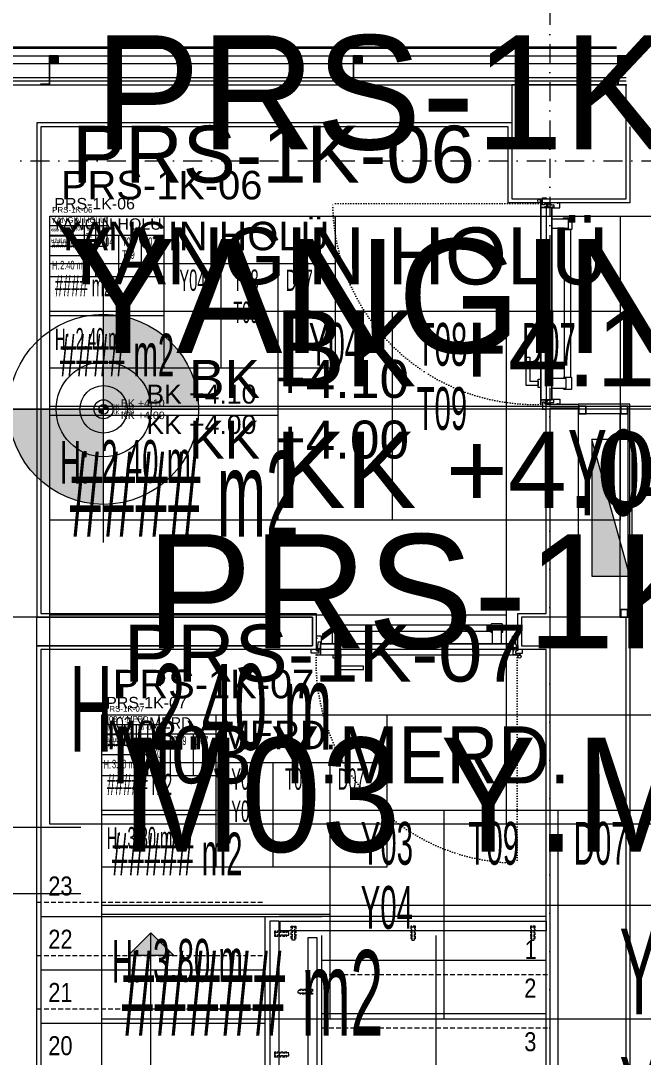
# Model space of a CAD drawing. Extents: x -9058 to 11890, y 0 to 8114.
# Drawn here: x 8837 to 9164, y 3274 to 3820 of the extents above; entities that cross this region are included whole.
import ezdxf
from ezdxf.enums import TextEntityAlignment as Align

# ---------------------------------------------------------------- set-up
doc = ezdxf.new("R2010")
doc.units = 0
doc.header["$LTSCALE"] = 10
doc.header["$MEASUREMENT"] = 0
for name, pattern in [('DASHDOT', [1, 0.5, -0.25, 0, -0.25]), ('DOT2', [0.125, 0, -0.125]), ('HIDDEN', [0.375, 0.25, -0.125])]:
    doc.linetypes.add(name, pattern=pattern)
doc.layers.get('0').update_dxf_attribs({"color": 9, "lineweight": 9})
for name, color, linetype, lineweight in [('00', 9, 'Continuous', 9), ('01', 9, 'Continuous', 9), ('06B', 9, 'Continuous', 9), ('06D', 9, 'Continuous', 9), ('09', 9, 'Continuous', 9), ('10', 9, 'Continuous', 9), ('11', 9, 'Continuous', 9), ('14', 9, 'Continuous', 9), ('19', 9, 'Continuous', 9), ('19D', 9, 'DOT2', 9), ('20', 9, 'DOT2', 9), ('21', 9, 'Continuous', 9), ('21 @ 1 (1)', 9, 'Continuous', 9), ('21 @ 10 (1)', 9, 'Continuous', 9), ('21 @ 10 (2)', 9, 'Continuous', 9), ('21 @ 2 (1)', 9, 'Continuous', 9), ('21 @ 20', 9, 'Continuous', 9), ('21 @ 5 (1)', 9, 'Continuous', 9), ('21 @ 5 (2)', 9, 'Continuous', 9), ('21_mahal200', 9, 'Continuous', 9), ('21_mahal200 @ 1', 9, 'Continuous', 9), ('21_mahal200 @ 10 (1)', 9, 'Continuous', 9), ('21_mahal200 @ 10 (2)', 9, 'Continuous', 9), ('21_mahal200 @ 2', 9, 'Continuous', 9), ('21_mahal200 @ 20', 9, 'Continuous', 9), ('21_mahal200 @ 5 (1)', 9, 'Continuous', 9), ('21_mahal200 @ 5 (2)', 9, 'Continuous', 9), ('24', 9, 'DASHDOT', 9), ('32-ekipman', 8, 'Continuous', 9), ('33', 9, 'BATTING', 9), ('40A', 9, 'Continuous', 9)]:
    doc.layers.add(name, color=color, linetype=linetype, lineweight=lineweight)
doc.styles.add('Arial', font='arial.ttf', dxfattribs={"height": 2.5})
doc.styles.add('MuuM_TEXT-STANDART', font='ARIALN.TTF')
doc.linetypes.add('BATTING', pattern='A,0.0001,-0.1,[134,ltypeshp.shx,S=0.1,R=0,X=-0.1,Y=0],-0.2,[134,ltypeshp.shx,S=0.1,R=180,X=0.1,Y=0],-0.1', length=0.4001)

# ---------------------------------------------------------------- blocks, each defined once
blk = doc.blocks.new('p-mek')
for p, q in [((1085, -328.41), (1193.11, -328.41)), ((1085, -363.41), (1193.11, -363.41))]:
    blk.add_line(p, q)
at = {"color": 6}
blk.add_lwpolyline([(210.29, -281.08, -0.000027), (210.29, -1029.08, 0.400031)], format="xyb", dxfattribs=at)
blk = doc.blocks.new('0a_roomno2')
blk.add_lwpolyline([(30, -16), (0, -16), (0, 0), (30, 0)], close=True)
for points in [[(0, 0), (30, 0)], [(0, -5), (30, -5)], [(12, -5), (12, -16)], [(18, -5), (18, -16)], [(24, -5), (24, -16)], [(12, -10.5), (0, -10.5)]]:
    blk.add_lwpolyline(points)
at = {"layer": '40A'}
blk.add_lwpolyline([(0, 0), (30, 0)], dxfattribs=at)
at = {"style": 'MuuM_TEXT-STANDART', "width": 0.6}
blk.add_text('H:', height=2.25, dxfattribs=at).set_placement((0.525, -12.962), align=Align.MIDDLE_LEFT)
at = {"style": 'Arial'}
blk.add_attdef('ODANO', (0, 1.505), '', height=3, dxfattribs=at)
blk.add_attdef('MEKANADI', text='', height=3, dxfattribs=at).set_placement((0.525, -4.75), align=Align.BOTTOM_LEFT)
at = {"style": 'MuuM_TEXT-STANDART', "width": 0.6}
for tag, p in [('YER01', (15, -7)), ('TAVAN01', (20.625, -7)), ('DUVAR01', (26.25, -7)), ('YER02', (15, -10.375)), ('TAVAN02', (20.625, -10.375)), ('DUVAR02', (26.25, -10.375)), ('YER03', (15, -13.75)), ('TAVAN03', (20.625, -13.75)), ('DUVAR03', (26.25, -13.75))]:
    blk.add_attdef(tag, text='', height=2.25, dxfattribs=at).set_placement(p, align=Align.MIDDLE_CENTER)
at = {"style": 'MuuM_TEXT-STANDART'}
blk.add_attdef('M2', text='', height=2.25, dxfattribs=at).set_placement((1.323, -7.805), align=Align.MIDDLE_LEFT)
at = {"style": 'MuuM_TEXT-STANDART', "width": 0.6}
blk.add_attdef('TEMIZTAVANYUKSEKLIGI', text='', height=2.25, dxfattribs=at).set_placement((2.7, -13.162), align=Align.MIDDLE_LEFT)
blk = doc.blocks.new('*U1157')
at = {"layer": '21_mahal200 @ 1'}
ref = blk.add_blockref('0a_roomno2', (8851.93, 3716.9), dxfattribs=at)
ref.add_attrib('ODANO', ' PRS-1K-06', (8851.93, 3718.65), dxfattribs={"layer": '0', "height": 3, "style": 'Arial'})
ref.add_attrib('MEKANADI', 'YANGIN HOLÜ', dxfattribs={"layer": '0', "height": 3, "style": 'Arial'}).set_placement((8852.45, 3712.4), align=Align.BOTTOM_LEFT)
ref.add_attrib('M2', '#### m2', dxfattribs={"layer": '0', "height": 2.25, "style": 'MuuM_TEXT-STANDART', "width": 0.6}).set_placement((8852.45, 3709.59), align=Align.MIDDLE_LEFT)
ref.add_attrib('TEMIZTAVANYUKSEKLIGI', '2.40 m', dxfattribs={"layer": '0', "height": 2.25, "style": 'MuuM_TEXT-STANDART', "width": 0.6}).set_placement((8854.63, 3703.99), align=Align.MIDDLE_LEFT)
ref.add_attrib('YER01', 'Y04', dxfattribs={"layer": '0', "height": 2.25, "style": 'MuuM_TEXT-STANDART', "width": 0.6}).set_placement((8866.93, 3710.15), align=Align.MIDDLE_CENTER)
ref.add_attrib('TAVAN01', 'T08', dxfattribs={"layer": '0', "height": 2.25, "style": 'MuuM_TEXT-STANDART', "width": 0.6}).set_placement((8872.55, 3710.15), align=Align.MIDDLE_CENTER)
ref.add_attrib('DUVAR01', 'D07', dxfattribs={"layer": '0', "height": 2.25, "style": 'MuuM_TEXT-STANDART', "width": 0.6}).set_placement((8878.18, 3710.15), align=Align.MIDDLE_CENTER)
ref.add_attrib('TAVAN02', 'T09', dxfattribs={"layer": '0', "height": 2.25, "style": 'MuuM_TEXT-STANDART', "width": 0.6}).set_placement((8872.55, 3706.77), align=Align.MIDDLE_CENTER)
at = {"layer": '21_mahal200 @ 10 (1)'}
ref = blk.add_blockref('0a_roomno2', (8851.93, 3716.9), dxfattribs=dict(at, xscale=10, yscale=10, zscale=10))
ref.add_attrib('ODANO', ' PRS-1K-06', (8851.93, 3734.45), dxfattribs={"layer": '0', "height": 30, "style": 'Arial'})
ref.add_attrib('MEKANADI', 'YANGIN HOLÜ', dxfattribs={"layer": '0', "height": 30, "style": 'Arial'}).set_placement((8857.18, 3671.9), align=Align.BOTTOM_LEFT)
ref.add_attrib('M2', '#### m2', dxfattribs={"layer": '0', "height": 22.5, "style": 'MuuM_TEXT-STANDART', "width": 0.6}).set_placement((8857.18, 3643.77), align=Align.MIDDLE_LEFT)
ref.add_attrib('TEMIZTAVANYUKSEKLIGI', '2.40 m', dxfattribs={"layer": '0', "height": 22.5, "style": 'MuuM_TEXT-STANDART', "width": 0.6}).set_placement((8878.93, 3587.78), align=Align.MIDDLE_LEFT)
ref.add_attrib('YER01', 'Y04', dxfattribs={"layer": '0', "height": 22.5, "style": 'MuuM_TEXT-STANDART', "width": 0.6}).set_placement((9001.93, 3649.4), align=Align.MIDDLE_CENTER)
ref.add_attrib('TAVAN01', 'T08', dxfattribs={"layer": '0', "height": 22.5, "style": 'MuuM_TEXT-STANDART', "width": 0.6}).set_placement((9058.18, 3649.4), align=Align.MIDDLE_CENTER)
ref.add_attrib('DUVAR01', 'D07', dxfattribs={"layer": '0', "height": 22.5, "style": 'MuuM_TEXT-STANDART', "width": 0.6}).set_placement((9114.43, 3649.4), align=Align.MIDDLE_CENTER)
ref.add_attrib('TAVAN02', 'T09', dxfattribs={"layer": '0', "height": 22.5, "style": 'MuuM_TEXT-STANDART', "width": 0.6}).set_placement((9058.18, 3615.65), align=Align.MIDDLE_CENTER)
at = {"layer": '21_mahal200 @ 10 (2)'}
ref = blk.add_blockref('0a_roomno2', (8851.93, 3716.9), dxfattribs=dict(at, xscale=10, yscale=10, zscale=10))
ref.add_attrib('ODANO', ' PRS-1K-06', (8851.93, 3734.45), dxfattribs={"layer": '0', "height": 30, "style": 'Arial'})
ref.add_attrib('MEKANADI', 'YANGIN HOLÜ', dxfattribs={"layer": '0', "height": 30, "style": 'Arial'}).set_placement((8857.18, 3671.9), align=Align.BOTTOM_LEFT)
ref.add_attrib('M2', '#### m2', dxfattribs={"layer": '0', "height": 22.5, "style": 'MuuM_TEXT-STANDART', "width": 0.6}).set_placement((8857.18, 3643.77), align=Align.MIDDLE_LEFT)
ref.add_attrib('TEMIZTAVANYUKSEKLIGI', '2.40 m', dxfattribs={"layer": '0', "height": 22.5, "style": 'MuuM_TEXT-STANDART', "width": 0.6}).set_placement((8878.93, 3587.78), align=Align.MIDDLE_LEFT)
ref.add_attrib('YER01', 'Y04', dxfattribs={"layer": '0', "height": 22.5, "style": 'MuuM_TEXT-STANDART', "width": 0.6}).set_placement((9001.93, 3649.4), align=Align.MIDDLE_CENTER)
ref.add_attrib('TAVAN01', 'T08', dxfattribs={"layer": '0', "height": 22.5, "style": 'MuuM_TEXT-STANDART', "width": 0.6}).set_placement((9058.18, 3649.4), align=Align.MIDDLE_CENTER)
ref.add_attrib('DUVAR01', 'D07', dxfattribs={"layer": '0', "height": 22.5, "style": 'MuuM_TEXT-STANDART', "width": 0.6}).set_placement((9114.43, 3649.4), align=Align.MIDDLE_CENTER)
ref.add_attrib('TAVAN02', 'T09', dxfattribs={"layer": '0', "height": 22.5, "style": 'MuuM_TEXT-STANDART', "width": 0.6}).set_placement((9058.18, 3615.65), align=Align.MIDDLE_CENTER)
at = {"layer": '21_mahal200 @ 2'}
ref = blk.add_blockref('0a_roomno2', (8851.93, 3716.9), dxfattribs=dict(at, xscale=2, yscale=2, zscale=2))
ref.add_attrib('ODANO', ' PRS-1K-06', (8851.93, 3720.41), dxfattribs={"layer": '0', "height": 6, "style": 'Arial'})
ref.add_attrib('MEKANADI', 'YANGIN HOLÜ', dxfattribs={"layer": '0', "height": 6, "style": 'Arial'}).set_placement((8852.98, 3707.9), align=Align.BOTTOM_LEFT)
ref.add_attrib('M2', '#### m2', dxfattribs={"layer": '0', "height": 4.5, "style": 'MuuM_TEXT-STANDART', "width": 0.6}).set_placement((8852.98, 3702.27), align=Align.MIDDLE_LEFT)
ref.add_attrib('TEMIZTAVANYUKSEKLIGI', '2.40 m', dxfattribs={"layer": '0', "height": 4.5, "style": 'MuuM_TEXT-STANDART', "width": 0.6}).set_placement((8857.33, 3691.08), align=Align.MIDDLE_LEFT)
ref.add_attrib('YER01', 'Y04', dxfattribs={"layer": '0', "height": 4.5, "style": 'MuuM_TEXT-STANDART', "width": 0.6}).set_placement((8881.93, 3703.4), align=Align.MIDDLE_CENTER)
ref.add_attrib('TAVAN01', 'T08', dxfattribs={"layer": '0', "height": 4.5, "style": 'MuuM_TEXT-STANDART', "width": 0.6}).set_placement((8893.18, 3703.4), align=Align.MIDDLE_CENTER)
ref.add_attrib('DUVAR01', 'D07', dxfattribs={"layer": '0', "height": 4.5, "style": 'MuuM_TEXT-STANDART', "width": 0.6}).set_placement((8904.43, 3703.4), align=Align.MIDDLE_CENTER)
ref.add_attrib('TAVAN02', 'T09', dxfattribs={"layer": '0', "height": 4.5, "style": 'MuuM_TEXT-STANDART', "width": 0.6}).set_placement((8893.18, 3696.65), align=Align.MIDDLE_CENTER)
at = {"layer": '21_mahal200 @ 20'}
ref = blk.add_blockref('0a_roomno2', (8851.93, 3716.9), dxfattribs=dict(at, xscale=20, yscale=20, zscale=20))
ref.add_attrib('ODANO', ' PRS-1K-06', (8851.93, 3752), dxfattribs={"layer": '0', "height": 60, "style": 'Arial'})
ref.add_attrib('MEKANADI', 'YANGIN HOLÜ', dxfattribs={"layer": '0', "height": 60, "style": 'Arial'}).set_placement((8862.43, 3626.9), align=Align.BOTTOM_LEFT)
ref.add_attrib('M2', '#### m2', dxfattribs={"layer": '0', "height": 45, "style": 'MuuM_TEXT-STANDART', "width": 0.6}).set_placement((8862.43, 3570.65), align=Align.MIDDLE_LEFT)
ref.add_attrib('TEMIZTAVANYUKSEKLIGI', '2.40 m', dxfattribs={"layer": '0', "height": 45, "style": 'MuuM_TEXT-STANDART', "width": 0.6}).set_placement((8905.93, 3458.66), align=Align.MIDDLE_LEFT)
ref.add_attrib('YER01', 'Y04', dxfattribs={"layer": '0', "height": 45, "style": 'MuuM_TEXT-STANDART', "width": 0.6}).set_placement((9151.93, 3581.9), align=Align.MIDDLE_CENTER)
ref.add_attrib('TAVAN01', 'T08', dxfattribs={"layer": '0', "height": 45, "style": 'MuuM_TEXT-STANDART', "width": 0.6}).set_placement((9264.43, 3581.9), align=Align.MIDDLE_CENTER)
ref.add_attrib('DUVAR01', 'D07', dxfattribs={"layer": '0', "height": 45, "style": 'MuuM_TEXT-STANDART', "width": 0.6}).set_placement((9376.93, 3581.9), align=Align.MIDDLE_CENTER)
ref.add_attrib('TAVAN02', 'T09', dxfattribs={"layer": '0', "height": 45, "style": 'MuuM_TEXT-STANDART', "width": 0.6}).set_placement((9264.43, 3514.4), align=Align.MIDDLE_CENTER)
at = {"layer": '21_mahal200 @ 5 (1)'}
ref = blk.add_blockref('0a_roomno2', (8851.93, 3716.9), dxfattribs=dict(at, xscale=5, yscale=5, zscale=5))
ref.add_attrib('ODANO', ' PRS-1K-06', (8851.93, 3725.67), dxfattribs={"layer": '0', "height": 15, "style": 'Arial'})
ref.add_attrib('MEKANADI', 'YANGIN HOLÜ', dxfattribs={"layer": '0', "height": 15, "style": 'Arial'}).set_placement((8854.55, 3694.4), align=Align.BOTTOM_LEFT)
ref.add_attrib('M2', '#### m2', dxfattribs={"layer": '0', "height": 11.25, "style": 'MuuM_TEXT-STANDART', "width": 0.6}).set_placement((8854.55, 3680.34), align=Align.MIDDLE_LEFT)
ref.add_attrib('TEMIZTAVANYUKSEKLIGI', '2.40 m', dxfattribs={"layer": '0', "height": 11.25, "style": 'MuuM_TEXT-STANDART', "width": 0.6}).set_placement((8865.43, 3652.34), align=Align.MIDDLE_LEFT)
ref.add_attrib('YER01', 'Y04', dxfattribs={"layer": '0', "height": 11.25, "style": 'MuuM_TEXT-STANDART', "width": 0.6}).set_placement((8926.93, 3683.15), align=Align.MIDDLE_CENTER)
ref.add_attrib('TAVAN01', 'T08', dxfattribs={"layer": '0', "height": 11.25, "style": 'MuuM_TEXT-STANDART', "width": 0.6}).set_placement((8955.05, 3683.15), align=Align.MIDDLE_CENTER)
ref.add_attrib('DUVAR01', 'D07', dxfattribs={"layer": '0', "height": 11.25, "style": 'MuuM_TEXT-STANDART', "width": 0.6}).set_placement((8983.18, 3683.15), align=Align.MIDDLE_CENTER)
ref.add_attrib('TAVAN02', 'T09', dxfattribs={"layer": '0', "height": 11.25, "style": 'MuuM_TEXT-STANDART', "width": 0.6}).set_placement((8955.05, 3666.27), align=Align.MIDDLE_CENTER)
at = {"layer": '21_mahal200 @ 5 (2)'}
ref = blk.add_blockref('0a_roomno2', (8851.93, 3716.9), dxfattribs=dict(at, xscale=5, yscale=5, zscale=5))
ref.add_attrib('ODANO', ' PRS-1K-06', (8851.93, 3725.67), dxfattribs={"layer": '0', "height": 15, "style": 'Arial'})
ref.add_attrib('MEKANADI', 'YANGIN HOLÜ', dxfattribs={"layer": '0', "height": 15, "style": 'Arial'}).set_placement((8854.55, 3694.4), align=Align.BOTTOM_LEFT)
ref.add_attrib('M2', '#### m2', dxfattribs={"layer": '0', "height": 11.25, "style": 'MuuM_TEXT-STANDART', "width": 0.6}).set_placement((8854.55, 3680.34), align=Align.MIDDLE_LEFT)
ref.add_attrib('TEMIZTAVANYUKSEKLIGI', '2.40 m', dxfattribs={"layer": '0', "height": 11.25, "style": 'MuuM_TEXT-STANDART', "width": 0.6}).set_placement((8865.43, 3652.34), align=Align.MIDDLE_LEFT)
ref.add_attrib('YER01', 'Y04', dxfattribs={"layer": '0', "height": 11.25, "style": 'MuuM_TEXT-STANDART', "width": 0.6}).set_placement((8926.93, 3683.15), align=Align.MIDDLE_CENTER)
ref.add_attrib('TAVAN01', 'T08', dxfattribs={"layer": '0', "height": 11.25, "style": 'MuuM_TEXT-STANDART', "width": 0.6}).set_placement((8955.05, 3683.15), align=Align.MIDDLE_CENTER)
ref.add_attrib('DUVAR01', 'D07', dxfattribs={"layer": '0', "height": 11.25, "style": 'MuuM_TEXT-STANDART', "width": 0.6}).set_placement((8983.18, 3683.15), align=Align.MIDDLE_CENTER)
ref.add_attrib('TAVAN02', 'T09', dxfattribs={"layer": '0', "height": 11.25, "style": 'MuuM_TEXT-STANDART', "width": 0.6}).set_placement((8955.05, 3666.27), align=Align.MIDDLE_CENTER)
blk = doc.blocks.new('p-s-profil')
at = {"layer": '10'}
blk.add_lwpolyline([(9, 15.3), (4.6, 15.3), (4.6, 0.4), (0, 0.4), (0, 0), (5, 0), (5, 14.9), (9, 14.9), (9, 15.3)], dxfattribs=at)
blk.add_lwpolyline([(9, 15.3), (4.6, 15.3), (4.6, 0.4), (0, 0.4), (0, 0), (5, 0), (5, 14.9), (9, 14.9), (9, 15.3)], dxfattribs=at)
blk = doc.blocks.new('p-kutu_profil_40x40')
h = blk.add_hatch(color=256)
h.dxf.hatch_style = 1
h.paths.add_polyline_path([(0, 0), (4, 0), (4, 4), (0, 4)])
h = blk.add_hatch(color=255)
h.dxf.hatch_style = 1
h.paths.add_polyline_path([(0, 0), (4, 0), (4, 4), (0, 4)])
blk.add_lwpolyline([(0, 0), (4, 0), (4, 4), (0, 4)], close=True)
at = {"layer": '10'}
for points in [[(0, 4), (4, 4), (4, 0), (0, 0)], [(0, 4), (4, 4), (4, 0), (0, 0)], [(0, 0), (4, 0), (4, 4), (0, 4)], [(0.3, 3.7), (3.7, 3.7), (3.7, 0.3), (0.3, 0.3)], [(0.3, 3.7), (3.7, 3.7), (3.7, 0.3), (0.3, 0.3)]]:
    blk.add_lwpolyline(points, close=True, dxfattribs=at)
blk = doc.blocks.new('p-yn_sackasa')
at = {"layer": '10'}
for points in [[(0.6, 3), (1, 3), (1, 4.5), (2.3, 4.5), (2.3, 3.7), (2.7, 3.7), (2.7, 7.6), (0, 7.6), (0, 6.5), (0.6, 6.5)], [(0.6, 3), (0.6, -0.4), (1.1, -0.4), (1.1, -1.4), (-2.6, -1.4), (-2.6, 0.5), (-2, 0.5)], [(0, 0), (0.6, 0), (0.6, 2.6), (0, 2.6), (0, 0)], [(0.3, 2.6), (0.3, 0)]]:
    blk.add_lwpolyline(points, dxfattribs=at)
blk = doc.blocks.new('K-YN-015')
at = {"layer": '06D'}
for points in [[(22.5, 9.56), (21.87, 9.56), (21.87, 13.56, -0.414214), (22.25, 13.93), (27.75, 13.93, -0.414214), (28.12, 13.56), (28.12, 9.56), (27.5, 9.56)], [(111.5, 9.56), (112.12, 9.56), (112.12, 13.56, 0.414214), (111.75, 13.93), (106.25, 13.93, 0.414214), (105.87, 13.56), (105.87, 9.56), (106.5, 9.56)]]:
    blk.add_lwpolyline(points, format="xyb", dxfattribs=at)
for points in [[(22.5, 10.94), (27.5, 10.94), (27.5, 3.44), (22.5, 3.44)], [(105.87, 13.31), (28.12, 13.31), (28.12, 10.18), (105.87, 10.18)], [(111.5, 12.06), (106.5, 12.06), (106.5, 3.44), (111.5, 3.44)]]:
    blk.add_lwpolyline(points, close=True, dxfattribs=at)
for points in [[(22.8, -2.56), (22.8, -3.81), (27.2, -3.81), (27.2, -2.56), (22.8, -2.56)], [(23.87, -3.81), (23.87, -10.06), (38.87, -10.06), (38.87, -8.19), (26.12, -8.19), (26.12, -8.19), (26.12, -3.81), (23.87, -3.81)]]:
    blk.add_lwpolyline(points, dxfattribs=at)
at = {"layer": '10', "ltscale": 10}
for p, q in [((15, 0.68), (16, 1.33)), ((15, 0.68), (16, 1.33)), ((16, 0.28), (15, 0.28)), ((16, 0.28), (15, 0.28)), ((16, 0.08), (15, 0.08)), ((16, 0.08), (15, 0.08)), ((16, 1.76), (16, 1.33)), ((16.3, 1.76), (16, 1.76)), ((16, 1.76), (16, 1.33)), ((16.3, 1.76), (16, 1.76)), ((16, 1.33), (16, -0.17)), ((16, 1.33), (16, -0.17)), ((16.3, -2.19), (16.3, 3.34)), ((16.3, 1.33), (16.3, 1.76)), ((16.3, 1.33), (16.3, 1.76)), ((16.3, -0.17), (16.3, 1.33)), ((16.3, -0.17), (16.3, 1.33)), ((117.6, 3.44), (16.4, 3.44)), ((117.5, 3.29), (16.45, 3.29)), ((16.45, -2.29), (16.45, 3.29)), ((117.55, -2.29), (117.55, 3.24)), ((117.7, -2.19), (117.7, 3.34)), ((117.7, 1.76), (117.7, 0.26)), ((118, 1.76), (117.7, 1.76)), ((117.7, 0.26), (117.7, -0.17)), ((118, 0.26), (118, 1.76)), ((118, 1.51), (119, 1.51)), ((118, 1.31), (119, 1.31)), ((119, 0.91), (118, 0.26)), ((118, -0.17), (118, 0.26)), ((14.3, -2.46), (14.3, -2.34)), ((14.4, -2.24), (16.25, -2.24)), ((119.6, -2.56), (14.4, -2.56)), ((14.45, -2.41), (14.45, -2.39)), ((14.45, -2.39), (16.35, -2.39)), ((119.54, -2.41), (14.45, -2.41)), ((16, -0.17), (16.3, -0.17)), ((16, -0.17), (16.3, -0.17)), ((119.54, -2.39), (117.65, -2.39)), ((117.7, -0.17), (118, -0.17)), ((119.6, -2.24), (117.75, -2.24)), ((119.55, -2.41), (119.55, -2.39)), ((119.7, -2.46), (119.7, -2.34)), ((120.84, -2), (120.84, -2.43)), ((120.84, -2), (120.84, -2.43)), ((121.05, -2), (121.05, -2.43)), ((121.05, -2), (121.05, -2.43)), ((121.22, -2.16), (121.05, -2.16)), ((121.22, -2.16), (121.05, -2.16)), ((121.22, -2.16), (121.22, -2.29)), ((121.22, -2.16), (121.22, -2.29)), ((121.6, -2.73), (121.73, -2.62)), ((121.6, -2.73), (121.73, -2.62))]:
    blk.add_line(p, q, dxfattribs=at)
blk.add_circle((120.95, -3.26), 0.843, dxfattribs=at)
blk.add_circle((120.95, -3.26), 0.843, dxfattribs=at)
for centre, radius, start, end in [((16.44, 3.3), 0.141, 104.9271, 165.0729), ((117.5, 3.24), 0.05, 0, 90), ((117.6, 3.34), 0.1, 0, 90), ((14.4, -2.34), 0.1, 90, 180), ((14.4, -2.46), 0.1, 180, 270), ((14.45, -2.39), 0.005, 90, 180), ((14.45, -2.41), 0.005, 180, 270), ((16.25, -2.19), 0.05, 270, 0), ((16.35, -2.29), 0.1, 270, 0), ((117.65, -2.29), 0.1, 180, 270), ((117.75, -2.19), 0.05, 180, 270), ((119.54, -2.39), 0.005, 0, 90), ((119.54, -2.41), 0.005, 270, 360), ((119.6, -2.34), 0.1, 0, 90), ((119.6, -2.46), 0.1, 270, 0), ((120.42, -2.26), 0.302, 285.5524, 60.0315), ((120.42, -2.26), 0.302, 285.5524, 60.0315), ((120.42, -2.26), 0.428, 336.352, 37.621), ((120.42, -2.26), 0.428, 336.352, 37.621), ((120.95, -3.26), 1.01, 39.4092, 74.2861), ((120.95, -3.26), 1.01, 39.4092, 74.2861)]:
    blk.add_arc(centre, radius, start, end, dxfattribs=at)
at = {"layer": '20'}
blk.add_lwpolyline([(119.7, -2.35), (119.7, -111.8, -0.421209), (13.92, -2.35, 1)], format="xyb", dxfattribs=at)
at = {"layer": '33', "ltscale": 0.25}
blk.add_lwpolyline([(117.55, 0.48), (16.45, 0.48)], dxfattribs=at)
blk.add_blockref('p-yn_sackasa', (14, 0))
at = {"xscale": -1}
blk.add_blockref('p-yn_sackasa', (120, 0), dxfattribs=at)
blk = doc.blocks.new('K-YN-016')
at = {"layer": '06D'}
for points in [[(22.5, 9.56), (21.87, 9.56), (21.87, 13.56, -0.414214), (22.25, 13.93), (27.75, 13.93, -0.414214), (28.12, 13.56), (28.12, 9.56), (27.5, 9.56)], [(111.5, 9.56), (112.12, 9.56), (112.12, 13.56, 0.414214), (111.75, 13.93), (106.25, 13.93, 0.414214), (105.87, 13.56), (105.87, 9.56), (106.5, 9.56)]]:
    blk.add_lwpolyline(points, format="xyb", dxfattribs=at)
for points in [[(22.5, 10.94), (27.5, 10.94), (27.5, 3.44), (22.5, 3.44)], [(105.87, 13.31), (28.12, 13.31), (28.12, 10.18), (105.87, 10.18)], [(111.5, 12.06), (106.5, 12.06), (106.5, 3.44), (111.5, 3.44)]]:
    blk.add_lwpolyline(points, close=True, dxfattribs=at)
for points in [[(22.8, -2.56), (22.8, -3.81), (27.2, -3.81), (27.2, -2.56), (22.8, -2.56)], [(23.87, -3.81), (23.87, -10.06), (38.87, -10.06), (38.87, -8.19), (26.12, -8.19), (26.12, -8.19), (26.12, -3.81), (23.87, -3.81)]]:
    blk.add_lwpolyline(points, dxfattribs=at)
at = {"layer": '10', "ltscale": 10}
for p, q in [((15, 0.68), (16, 1.33)), ((15, 0.68), (16, 1.33)), ((16, 0.28), (15, 0.28)), ((16, 0.28), (15, 0.28)), ((16, 0.08), (15, 0.08)), ((16, 0.08), (15, 0.08)), ((16, 1.76), (16, 1.33)), ((16.3, 1.76), (16, 1.76)), ((16, 1.76), (16, 1.33)), ((16.3, 1.76), (16, 1.76)), ((16, 1.33), (16, -0.17)), ((16, 1.33), (16, -0.17)), ((16.3, -2.19), (16.3, 3.34)), ((16.3, 1.33), (16.3, 1.76)), ((16.3, 1.33), (16.3, 1.76)), ((16.3, -0.17), (16.3, 1.33)), ((16.3, -0.17), (16.3, 1.33)), ((117.6, 3.44), (16.4, 3.44)), ((117.5, 3.29), (16.45, 3.29)), ((16.45, -2.29), (16.45, 3.29)), ((117.55, -2.29), (117.55, 3.24)), ((117.7, -2.19), (117.7, 3.34)), ((117.7, 1.76), (117.7, 0.26)), ((118, 1.76), (117.7, 1.76)), ((117.7, 0.26), (117.7, -0.17)), ((118, 0.26), (118, 1.76)), ((118, 1.51), (119, 1.51)), ((118, 1.31), (119, 1.31)), ((119, 0.91), (118, 0.26)), ((118, -0.17), (118, 0.26)), ((14.3, -2.46), (14.3, -2.34)), ((14.4, -2.24), (16.25, -2.24)), ((119.6, -2.56), (14.4, -2.56)), ((14.45, -2.41), (14.45, -2.39)), ((14.45, -2.39), (16.35, -2.39)), ((119.54, -2.41), (14.45, -2.41)), ((16, -0.17), (16.3, -0.17)), ((16, -0.17), (16.3, -0.17)), ((119.54, -2.39), (117.65, -2.39)), ((117.7, -0.17), (118, -0.17)), ((119.6, -2.24), (117.75, -2.24)), ((119.55, -2.41), (119.55, -2.39)), ((119.7, -2.46), (119.7, -2.34)), ((120.84, -2), (120.84, -2.43)), ((120.84, -2), (120.84, -2.43)), ((121.05, -2), (121.05, -2.43)), ((121.05, -2), (121.05, -2.43)), ((121.22, -2.16), (121.05, -2.16)), ((121.22, -2.16), (121.05, -2.16)), ((121.22, -2.16), (121.22, -2.29)), ((121.22, -2.16), (121.22, -2.29)), ((121.6, -2.73), (121.73, -2.62)), ((121.6, -2.73), (121.73, -2.62))]:
    blk.add_line(p, q, dxfattribs=at)
blk.add_circle((120.95, -3.26), 0.843, dxfattribs=at)
blk.add_circle((120.95, -3.26), 0.843, dxfattribs=at)
for centre, radius, start, end in [((16.44, 3.3), 0.141, 104.9271, 165.0729), ((117.5, 3.24), 0.05, 0, 90), ((117.6, 3.34), 0.1, 0, 90), ((14.4, -2.34), 0.1, 90, 180), ((14.4, -2.46), 0.1, 180, 270), ((14.45, -2.39), 0.005, 90, 180), ((14.45, -2.41), 0.005, 180, 270), ((16.25, -2.19), 0.05, 270, 0), ((16.35, -2.29), 0.1, 270, 0), ((117.65, -2.29), 0.1, 180, 270), ((117.75, -2.19), 0.05, 180, 270), ((119.54, -2.39), 0.005, 0, 90), ((119.54, -2.41), 0.005, 270, 360), ((119.6, -2.34), 0.1, 0, 90), ((119.6, -2.46), 0.1, 270, 0), ((120.42, -2.26), 0.302, 285.5524, 60.0315), ((120.42, -2.26), 0.302, 285.5524, 60.0315), ((120.42, -2.26), 0.428, 336.352, 37.621), ((120.42, -2.26), 0.428, 336.352, 37.621), ((120.95, -3.26), 1.01, 39.4092, 74.2861), ((120.95, -3.26), 1.01, 39.4092, 74.2861)]:
    blk.add_arc(centre, radius, start, end, dxfattribs=at)
at = {"layer": '20'}
blk.add_lwpolyline([(119.7, -2.35), (119.7, -111.8, -0.421209), (13.92, -2.35, 1)], format="xyb", dxfattribs=at)
at = {"layer": '33', "ltscale": 0.25}
blk.add_lwpolyline([(117.55, 0.48), (16.45, 0.48)], dxfattribs=at)
blk.add_blockref('p-yn_sackasa', (14, 0))
at = {"xscale": -1}
blk.add_blockref('p-yn_sackasa', (120, 0), dxfattribs=at)
blk = doc.blocks.new('*U1164')
at = {"layer": '21_mahal200 @ 1'}
ref = blk.add_blockref('0a_roomno2', (8879.22, 3454.43), dxfattribs=at)
ref.add_attrib('ODANO', ' PRS-1K-07', (8879.22, 3456.18), dxfattribs={"layer": '0', "height": 3, "style": 'Arial'})
ref.add_attrib('MEKANADI', 'M03 Y.MERD.', dxfattribs={"layer": '0', "height": 3, "style": 'Arial', "width": 0.9}).set_placement((8879.75, 3449.93), align=Align.BOTTOM_LEFT)
ref.add_attrib('M2', '##### m2', dxfattribs={"layer": '0', "height": 2.25, "style": 'MuuM_TEXT-STANDART', "width": 0.6}).set_placement((8879.75, 3447.12), align=Align.MIDDLE_LEFT)
ref.add_attrib('TEMIZTAVANYUKSEKLIGI', '3.80 m', dxfattribs={"layer": '0', "height": 2.25, "style": 'MuuM_TEXT-STANDART', "width": 0.6}).set_placement((8881.92, 3441.52), align=Align.MIDDLE_LEFT)
ref.add_attrib('YER01', 'Y03', dxfattribs={"layer": '0', "height": 2.25, "style": 'MuuM_TEXT-STANDART', "width": 0.6}).set_placement((8894.22, 3447.68), align=Align.MIDDLE_CENTER)
ref.add_attrib('TAVAN01', 'T09', dxfattribs={"layer": '0', "height": 2.25, "style": 'MuuM_TEXT-STANDART', "width": 0.6}).set_placement((8899.85, 3447.68), align=Align.MIDDLE_CENTER)
ref.add_attrib('DUVAR01', 'D07', dxfattribs={"layer": '0', "height": 2.25, "style": 'MuuM_TEXT-STANDART', "width": 0.6}).set_placement((8905.47, 3447.68), align=Align.MIDDLE_CENTER)
ref.add_attrib('YER02', 'Y04', dxfattribs={"layer": '0', "height": 2.25, "style": 'MuuM_TEXT-STANDART', "width": 0.6}).set_placement((8894.22, 3444.3), align=Align.MIDDLE_CENTER)
at = {"layer": '21_mahal200 @ 10 (1)'}
ref = blk.add_blockref('0a_roomno2', (8879.22, 3454.43), dxfattribs=dict(at, xscale=10, yscale=10, zscale=10))
ref.add_attrib('ODANO', ' PRS-1K-07', (8879.22, 3471.98), dxfattribs={"layer": '0', "height": 30, "style": 'Arial'})
ref.add_attrib('MEKANADI', 'M03 Y.MERD.', dxfattribs={"layer": '0', "height": 30, "style": 'Arial', "width": 0.9}).set_placement((8884.47, 3409.43), align=Align.BOTTOM_LEFT)
ref.add_attrib('M2', '##### m2', dxfattribs={"layer": '0', "height": 22.5, "style": 'MuuM_TEXT-STANDART', "width": 0.6}).set_placement((8884.47, 3381.3), align=Align.MIDDLE_LEFT)
ref.add_attrib('TEMIZTAVANYUKSEKLIGI', '3.80 m', dxfattribs={"layer": '0', "height": 22.5, "style": 'MuuM_TEXT-STANDART', "width": 0.6}).set_placement((8906.22, 3325.31), align=Align.MIDDLE_LEFT)
ref.add_attrib('YER01', 'Y03', dxfattribs={"layer": '0', "height": 22.5, "style": 'MuuM_TEXT-STANDART', "width": 0.6}).set_placement((9029.22, 3386.93), align=Align.MIDDLE_CENTER)
ref.add_attrib('TAVAN01', 'T09', dxfattribs={"layer": '0', "height": 22.5, "style": 'MuuM_TEXT-STANDART', "width": 0.6}).set_placement((9085.47, 3386.93), align=Align.MIDDLE_CENTER)
ref.add_attrib('DUVAR01', 'D07', dxfattribs={"layer": '0', "height": 22.5, "style": 'MuuM_TEXT-STANDART', "width": 0.6}).set_placement((9141.72, 3386.93), align=Align.MIDDLE_CENTER)
ref.add_attrib('YER02', 'Y04', dxfattribs={"layer": '0', "height": 22.5, "style": 'MuuM_TEXT-STANDART', "width": 0.6}).set_placement((9029.22, 3353.18), align=Align.MIDDLE_CENTER)
at = {"layer": '21_mahal200 @ 10 (2)'}
ref = blk.add_blockref('0a_roomno2', (8879.22, 3454.43), dxfattribs=dict(at, xscale=10, yscale=10, zscale=10))
ref.add_attrib('ODANO', ' PRS-1K-07', (8879.22, 3471.98), dxfattribs={"layer": '0', "height": 30, "style": 'Arial'})
ref.add_attrib('MEKANADI', 'M03 Y.MERD.', dxfattribs={"layer": '0', "height": 30, "style": 'Arial', "width": 0.9}).set_placement((8884.47, 3409.43), align=Align.BOTTOM_LEFT)
ref.add_attrib('M2', '##### m2', dxfattribs={"layer": '0', "height": 22.5, "style": 'MuuM_TEXT-STANDART', "width": 0.6}).set_placement((8884.47, 3381.3), align=Align.MIDDLE_LEFT)
ref.add_attrib('TEMIZTAVANYUKSEKLIGI', '3.80 m', dxfattribs={"layer": '0', "height": 22.5, "style": 'MuuM_TEXT-STANDART', "width": 0.6}).set_placement((8906.22, 3325.31), align=Align.MIDDLE_LEFT)
ref.add_attrib('YER01', 'Y03', dxfattribs={"layer": '0', "height": 22.5, "style": 'MuuM_TEXT-STANDART', "width": 0.6}).set_placement((9029.22, 3386.93), align=Align.MIDDLE_CENTER)
ref.add_attrib('TAVAN01', 'T09', dxfattribs={"layer": '0', "height": 22.5, "style": 'MuuM_TEXT-STANDART', "width": 0.6}).set_placement((9085.47, 3386.93), align=Align.MIDDLE_CENTER)
ref.add_attrib('DUVAR01', 'D07', dxfattribs={"layer": '0', "height": 22.5, "style": 'MuuM_TEXT-STANDART', "width": 0.6}).set_placement((9141.72, 3386.93), align=Align.MIDDLE_CENTER)
ref.add_attrib('YER02', 'Y04', dxfattribs={"layer": '0', "height": 22.5, "style": 'MuuM_TEXT-STANDART', "width": 0.6}).set_placement((9029.22, 3353.18), align=Align.MIDDLE_CENTER)
at = {"layer": '21_mahal200 @ 2'}
ref = blk.add_blockref('0a_roomno2', (8879.22, 3454.43), dxfattribs=dict(at, xscale=2, yscale=2, zscale=2))
ref.add_attrib('ODANO', ' PRS-1K-07', (8879.22, 3457.94), dxfattribs={"layer": '0', "height": 6, "style": 'Arial'})
ref.add_attrib('MEKANADI', 'M03 Y.MERD.', dxfattribs={"layer": '0', "height": 6, "style": 'Arial', "width": 0.9}).set_placement((8880.27, 3445.43), align=Align.BOTTOM_LEFT)
ref.add_attrib('M2', '##### m2', dxfattribs={"layer": '0', "height": 4.5, "style": 'MuuM_TEXT-STANDART', "width": 0.6}).set_placement((8880.27, 3439.8), align=Align.MIDDLE_LEFT)
ref.add_attrib('TEMIZTAVANYUKSEKLIGI', '3.80 m', dxfattribs={"layer": '0', "height": 4.5, "style": 'MuuM_TEXT-STANDART', "width": 0.6}).set_placement((8884.62, 3428.6), align=Align.MIDDLE_LEFT)
ref.add_attrib('YER01', 'Y03', dxfattribs={"layer": '0', "height": 4.5, "style": 'MuuM_TEXT-STANDART', "width": 0.6}).set_placement((8909.22, 3440.93), align=Align.MIDDLE_CENTER)
ref.add_attrib('TAVAN01', 'T09', dxfattribs={"layer": '0', "height": 4.5, "style": 'MuuM_TEXT-STANDART', "width": 0.6}).set_placement((8920.47, 3440.93), align=Align.MIDDLE_CENTER)
ref.add_attrib('DUVAR01', 'D07', dxfattribs={"layer": '0', "height": 4.5, "style": 'MuuM_TEXT-STANDART', "width": 0.6}).set_placement((8931.72, 3440.93), align=Align.MIDDLE_CENTER)
ref.add_attrib('YER02', 'Y04', dxfattribs={"layer": '0', "height": 4.5, "style": 'MuuM_TEXT-STANDART', "width": 0.6}).set_placement((8909.22, 3434.18), align=Align.MIDDLE_CENTER)
at = {"layer": '21_mahal200 @ 20'}
ref = blk.add_blockref('0a_roomno2', (8879.22, 3454.43), dxfattribs=dict(at, xscale=20, yscale=20, zscale=20))
ref.add_attrib('ODANO', ' PRS-1K-07', (8879.22, 3489.53), dxfattribs={"layer": '0', "height": 60, "style": 'Arial'})
ref.add_attrib('MEKANADI', 'M03 Y.MERD.', dxfattribs={"layer": '0', "height": 60, "style": 'Arial', "width": 0.9}).set_placement((8889.72, 3364.43), align=Align.BOTTOM_LEFT)
ref.add_attrib('M2', '##### m2', dxfattribs={"layer": '0', "height": 45, "style": 'MuuM_TEXT-STANDART', "width": 0.6}).set_placement((8889.72, 3308.18), align=Align.MIDDLE_LEFT)
ref.add_attrib('TEMIZTAVANYUKSEKLIGI', '3.80 m', dxfattribs={"layer": '0', "height": 45, "style": 'MuuM_TEXT-STANDART', "width": 0.6}).set_placement((8933.22, 3196.19), align=Align.MIDDLE_LEFT)
ref.add_attrib('YER01', 'Y03', dxfattribs={"layer": '0', "height": 45, "style": 'MuuM_TEXT-STANDART', "width": 0.6}).set_placement((9179.22, 3319.43), align=Align.MIDDLE_CENTER)
ref.add_attrib('TAVAN01', 'T09', dxfattribs={"layer": '0', "height": 45, "style": 'MuuM_TEXT-STANDART', "width": 0.6}).set_placement((9291.72, 3319.43), align=Align.MIDDLE_CENTER)
ref.add_attrib('DUVAR01', 'D07', dxfattribs={"layer": '0', "height": 45, "style": 'MuuM_TEXT-STANDART', "width": 0.6}).set_placement((9404.22, 3319.43), align=Align.MIDDLE_CENTER)
ref.add_attrib('YER02', 'Y04', dxfattribs={"layer": '0', "height": 45, "style": 'MuuM_TEXT-STANDART', "width": 0.6}).set_placement((9179.22, 3251.93), align=Align.MIDDLE_CENTER)
at = {"layer": '21_mahal200 @ 5 (1)'}
ref = blk.add_blockref('0a_roomno2', (8879.22, 3454.43), dxfattribs=dict(at, xscale=5, yscale=5, zscale=5))
ref.add_attrib('ODANO', ' PRS-1K-07', (8879.22, 3463.2), dxfattribs={"layer": '0', "height": 15, "style": 'Arial'})
ref.add_attrib('MEKANADI', 'M03 Y.MERD.', dxfattribs={"layer": '0', "height": 15, "style": 'Arial', "width": 0.9}).set_placement((8881.85, 3431.93), align=Align.BOTTOM_LEFT)
ref.add_attrib('M2', '##### m2', dxfattribs={"layer": '0', "height": 11.25, "style": 'MuuM_TEXT-STANDART', "width": 0.6}).set_placement((8881.85, 3417.87), align=Align.MIDDLE_LEFT)
ref.add_attrib('TEMIZTAVANYUKSEKLIGI', '3.80 m', dxfattribs={"layer": '0', "height": 11.25, "style": 'MuuM_TEXT-STANDART', "width": 0.6}).set_placement((8892.72, 3389.87), align=Align.MIDDLE_LEFT)
ref.add_attrib('YER01', 'Y03', dxfattribs={"layer": '0', "height": 11.25, "style": 'MuuM_TEXT-STANDART', "width": 0.6}).set_placement((8954.22, 3420.68), align=Align.MIDDLE_CENTER)
ref.add_attrib('TAVAN01', 'T09', dxfattribs={"layer": '0', "height": 11.25, "style": 'MuuM_TEXT-STANDART', "width": 0.6}).set_placement((8982.35, 3420.68), align=Align.MIDDLE_CENTER)
ref.add_attrib('DUVAR01', 'D07', dxfattribs={"layer": '0', "height": 11.25, "style": 'MuuM_TEXT-STANDART', "width": 0.6}).set_placement((9010.47, 3420.68), align=Align.MIDDLE_CENTER)
ref.add_attrib('YER02', 'Y04', dxfattribs={"layer": '0', "height": 11.25, "style": 'MuuM_TEXT-STANDART', "width": 0.6}).set_placement((8954.22, 3403.8), align=Align.MIDDLE_CENTER)
at = {"layer": '21_mahal200 @ 5 (2)'}
ref = blk.add_blockref('0a_roomno2', (8879.22, 3454.43), dxfattribs=dict(at, xscale=5, yscale=5, zscale=5))
ref.add_attrib('ODANO', ' PRS-1K-07', (8879.22, 3463.2), dxfattribs={"layer": '0', "height": 15, "style": 'Arial'})
ref.add_attrib('MEKANADI', 'M03 Y.MERD.', dxfattribs={"layer": '0', "height": 15, "style": 'Arial', "width": 0.9}).set_placement((8881.85, 3431.93), align=Align.BOTTOM_LEFT)
ref.add_attrib('M2', '##### m2', dxfattribs={"layer": '0', "height": 11.25, "style": 'MuuM_TEXT-STANDART', "width": 0.6}).set_placement((8881.85, 3417.87), align=Align.MIDDLE_LEFT)
ref.add_attrib('TEMIZTAVANYUKSEKLIGI', '3.80 m', dxfattribs={"layer": '0', "height": 11.25, "style": 'MuuM_TEXT-STANDART', "width": 0.6}).set_placement((8892.72, 3389.87), align=Align.MIDDLE_LEFT)
ref.add_attrib('YER01', 'Y03', dxfattribs={"layer": '0', "height": 11.25, "style": 'MuuM_TEXT-STANDART', "width": 0.6}).set_placement((8954.22, 3420.68), align=Align.MIDDLE_CENTER)
ref.add_attrib('TAVAN01', 'T09', dxfattribs={"layer": '0', "height": 11.25, "style": 'MuuM_TEXT-STANDART', "width": 0.6}).set_placement((8982.35, 3420.68), align=Align.MIDDLE_CENTER)
ref.add_attrib('DUVAR01', 'D07', dxfattribs={"layer": '0', "height": 11.25, "style": 'MuuM_TEXT-STANDART', "width": 0.6}).set_placement((9010.47, 3420.68), align=Align.MIDDLE_CENTER)
ref.add_attrib('YER02', 'Y04', dxfattribs={"layer": '0', "height": 11.25, "style": 'MuuM_TEXT-STANDART', "width": 0.6}).set_placement((8954.22, 3403.8), align=Align.MIDDLE_CENTER)
blk = doc.blocks.new('p-krt-yangindolabi_vw')
at = {"layer": '09'}
h = blk.add_hatch(color=252, dxfattribs=at)
h.dxf.hatch_style = 1
h.paths.add_polyline_path([(0, 20), (-72, 0), (0, 0)])
for points in [[(-72, 20), (-75, 20), (-75, 21), (3, 21), (3, 20)], [(-72, 0), (0, 0), (0, 20), (-72, 20)], [(0, 20), (-72, 0), (0, 0)]]:
    blk.add_lwpolyline(points, close=True)
blk = doc.blocks.new('p-lama profili')
at = {"layer": '20', "linetype": 'HIDDEN', "ltscale": 0.5}
blk.add_lwpolyline([(0.75, -0.45), (-0.75, -0.45), (-0.75, -6.5), (-1.25, -6.5), (-1.25, -0.45), (-1.25, -0.45), (-1.25, 0), (1.25, 0), (1.25, -0.45), (1.25, -0.45), (1.25, -6.5), (0.75, -6.5), (0.75, -0.45)], dxfattribs=at)
blk.add_lwpolyline([(-0.75, -2.5), (0.75, -2.5), (0.75, -7.5), (-0.75, -7.5)], close=True, dxfattribs=at)
blk = doc.blocks.new('0a_elevationtarget-p')
h = blk.add_hatch(color=256)
h.paths.add_polyline_path([(2.5, 0, 0.414214), (0, 2.5), (0, 0)])
h.paths.add_polyline_path([(0, 0), (-2.5, 0, 0.414214), (0, -2.5)])
blk.add_line((0, -3.5), (0, 3.5))
blk.add_lwpolyline([(16.605, 0), (-4, 0)])
blk.add_circle((0, 0), 2.5)
at = {"layer": '40A'}
blk.add_lwpolyline([(-2.5, 0), (2.5, 0)], dxfattribs=at)
at = {"style": 'Arial'}
blk.add_attdef('BITMISKOT', text='', height=2, dxfattribs=at).set_placement((4.5, 0), align=Align.BOTTOM_LEFT)
blk.add_attdef('KABAKOT', text='', height=2, dxfattribs=at).set_placement((4.5, -0.592), align=Align.TOP_LEFT)
blk = doc.blocks.new('*U1166')
at = {"layer": '21 @ 1 (1)'}
blk.add_blockref('0a_elevationtarget-p', (8880.17, 3615.23), dxfattribs=at).add_auto_attribs({'BITMISKOT': 'BK +4.10', 'KABAKOT': 'KK +4.00'})
at = {"layer": '21 @ 10 (1)', "xscale": 10, "yscale": 10, "zscale": 10}
blk.add_blockref('0a_elevationtarget-p', (8880.17, 3615.23), dxfattribs=at).add_auto_attribs({'BITMISKOT': 'BK +4.10', 'KABAKOT': 'KK +4.00'})
at = {"layer": '21 @ 10 (2)', "xscale": 10, "yscale": 10, "zscale": 10}
blk.add_blockref('0a_elevationtarget-p', (8880.17, 3615.23), dxfattribs=at).add_auto_attribs({'BITMISKOT': 'BK +4.10', 'KABAKOT': 'KK +4.00'})
at = {"layer": '21 @ 2 (1)', "xscale": 2, "yscale": 2, "zscale": 2}
blk.add_blockref('0a_elevationtarget-p', (8880.17, 3615.23), dxfattribs=at).add_auto_attribs({'BITMISKOT': 'BK +4.10', 'KABAKOT': 'KK +4.00'})
at = {"layer": '21 @ 20', "xscale": 20, "yscale": 20, "zscale": 20}
blk.add_blockref('0a_elevationtarget-p', (8880.17, 3615.23), dxfattribs=at).add_auto_attribs({'BITMISKOT': 'BK +4.10', 'KABAKOT': 'KK +4.00'})
at = {"layer": '21 @ 5 (1)', "xscale": 5, "yscale": 5, "zscale": 5}
blk.add_blockref('0a_elevationtarget-p', (8880.17, 3615.23), dxfattribs=at).add_auto_attribs({'BITMISKOT': 'BK +4.10', 'KABAKOT': 'KK +4.00'})
at = {"layer": '21 @ 5 (2)', "xscale": 5, "yscale": 5, "zscale": 5}
blk.add_blockref('0a_elevationtarget-p', (8880.17, 3615.23), dxfattribs=at).add_auto_attribs({'BITMISKOT': 'BK +4.10', 'KABAKOT': 'KK +4.00'})

msp = doc.modelspace()

# ---------------------------------------------------------------- hatches: boundary and pattern name
at = {"layer": '19'}
h = msp.add_hatch(color=256, dxfattribs=at)
h.dxf.hatch_style = 1
h.paths.add_polyline_path([(8917.06, 3327.87), (8893.06, 3327.87), (8905.06, 3339.9)])

# ---------------------------------------------------------------- linework, layer by layer
at = {"layer": '00'}
for points in [[(8830.06, 3505.87), (8830.06, 3765.87), (8465.06, 3765.87), (8465.06, 3785.87), (9095.06, 3785.87), (9095.06, 3765.87), (9085.06, 3765.87), (9085.06, 3765.87), (9085.06, 3765.87), (9085.06, 3765.87), (8845.06, 3765.87), (8845.06, 3505.87)], [(8845.06, 3505.87), (8990.06, 3505.87), (8990.06, 3490.87), (8845.06, 3490.87)]]:
    msp.add_lwpolyline(points, close=True, dxfattribs=at)
for points in [[(9130.06, 3505.87), (9130.06, 3505.87), (9130.06, 3615.87), (9115.06, 3615.87), (9115.06, 3505.87), (9100.06, 3505.87), (9100.06, 3490.87), (9115.06, 3490.87)], [(8845.06, 3490.87), (8990.06, 3490.87), (8990.06, 3505.87), (8845.06, 3505.87)]]:
    msp.add_lwpolyline(points, dxfattribs=at)
at = {"layer": '01'}
for points in [[(9095.06, 3725.87), (9155.06, 3725.87), (9155.06, 3785.87), (9095.06, 3785.87)], [(9115.06, 3345.87), (9115.06, 3345.87), (9115.06, 3345.87), (9115.06, 2955.87), (8845.06, 2955.87), (8845.06, 3345.87), (8845.06, 3345.87), (8845.06, 3505.87), (8805.06, 3505.87), (8805.06, 2905.87), (9155.06, 2905.87), (9155.06, 3505.87), (9115.06, 3505.87)]]:
    msp.add_lwpolyline(points, close=True, dxfattribs=at)
at = {"layer": '06B'}
for points in [[(8972.56, 3345.87), (8967.56, 3345.87), (8967.56, 3065.87), (8972.56, 3065.87)], [(8973.06, 3340.87), (8973.06, 3345.87), (9113.06, 3345.87), (9113.06, 3340.87)], [(8992.56, 3337.26), (8987.56, 3337.26), (8987.56, 3065.87), (8992.56, 3065.87)]]:
    msp.add_lwpolyline(points, close=True, dxfattribs=at)
at = {"layer": '06D'}
for points in [[(7695.21, 3801.17), (9155.06, 3801.17)], [(7695.21, 3797.17), (9155.06, 3797.17)], [(7699.61, 3789.87), (9155.06, 3789.87)], [(7755.06, 3785.87), (9155.46, 3785.87)], [(9152.06, 3505.87), (9152.06, 3612.87), (9130.06, 3612.87)]]:
    msp.add_lwpolyline(points, dxfattribs=at)
at = {"layer": '10'}
for points in [[(7684.25, 3805.87), (9150.06, 3805.87)], [(7684.25, 3805.17), (9150.06, 3805.17)]]:
    msp.add_lwpolyline(points, dxfattribs=at)
for points in [[(9130.06, 3612.87), (9134.06, 3612.87), (9134.06, 3616.87), (9130.06, 3616.87)], [(9130.26, 3613.07), (9133.86, 3613.07), (9133.86, 3616.67), (9130.26, 3616.67)], [(9152.06, 3612.87), (9156.06, 3612.87), (9156.06, 3616.87), (9152.06, 3616.87)], [(9152.26, 3613.07), (9155.86, 3613.07), (9155.86, 3616.67), (9152.26, 3616.67)], [(9152.06, 3505.87), (9156.06, 3505.87), (9156.06, 3509.87), (9152.06, 3509.87)], [(9152.26, 3506.07), (9155.86, 3506.07), (9155.86, 3509.67), (9152.26, 3509.67)]]:
    msp.add_lwpolyline(points, close=True, dxfattribs=at)
at = {"layer": '11'}
msp.add_lwpolyline([(9130.06, 3617.87), (9130.06, 3616.87), (9156.06, 3616.87), (9156.06, 3505.87), (9157.06, 3505.87), (9157.06, 3617.87), (9130.06, 3617.87)], dxfattribs=at)
at = {"layer": '14'}
for points in [[(9157.06, 3763.87), (9157.06, 3723.87), (9093.06, 3723.87), (9093.06, 3763.87), (8847.06, 3763.87), (8847.06, 3507.87), (8992.06, 3507.87), (8992.06, 3488.87), (8847.06, 3488.87), (8847.06, 3488.87), (8847.06, 3488.87), (8847.06, 2957.87), (9113.06, 2957.87), (9113.06, 3488.87), (9098.06, 3488.87), (9098.06, 3507.87), (9113.06, 3507.87), (9113.06, 3617.87), (9130.06, 3617.87)], [(9157.06, 3505.87), (9157.06, 2903.87), (9127.06, 2903.87), (9127.06, 2862.87), (9125.06, 2862.87)]]:
    msp.add_lwpolyline(points, dxfattribs=at)
at = {"layer": '19', "linetype": 'Continuous'}
for points in [[(8847.06, 3348.37), (8965.06, 3348.37)], [(8847.06, 3348.37), (8965.06, 3348.37)], [(8965.06, 3348.37), (8965.06, 3065.87), (8995.06, 3065.87), (8995.06, 3149.87)], [(8965.06, 3348.37), (8967.56, 3348.37), (8995.06, 3348.37)], [(9113.06, 3348.37), (8972.56, 3348.37)], [(8995.06, 3149.87), (8995.06, 3338.37)], [(8995.06, 3325.37), (9113.06, 3325.37)], [(8847.06, 3320.37), (8965.06, 3320.37)], [(8995.06, 3297.37), (9113.06, 3297.37)], [(8847.06, 3292.37), (8965.06, 3292.37)]]:
    msp.add_lwpolyline(points, dxfattribs=at)
at = {"layer": '19'}
msp.add_lwpolyline([(8917.06, 3327.87), (8893.06, 3327.87), (8905.06, 3339.9)], close=True, dxfattribs=at)
msp.add_lwpolyline([(8917.06, 3327.87), (8893.06, 3327.87), (8905.06, 3339.9)], close=True, dxfattribs=at)
for points in [[(9054.91, 3162.37), (9054.91, 3009.86), (8905.06, 3009.86), (8905.06, 3339.9)], [(9055.06, 3338.37), (9055.06, 3157.37), (9055.06, 3157.37)]]:
    msp.add_lwpolyline(points, dxfattribs=at)
at = {"layer": '19D', "linetype": 'HIDDEN'}
for points in [[(8845.06, 3355.87), (8845.06, 3355.87), (8965.06, 3355.87)], [(8845.06, 3327.87), (8965.06, 3327.87)], [(8995.06, 3317.87), (9115.06, 3317.87)], [(8845.06, 3299.87), (8965.06, 3299.87)], [(8995.06, 3289.87), (9115.06, 3289.87)]]:
    msp.add_lwpolyline(points, dxfattribs=at)
at = {"layer": '24', "ltscale": 2}
for points in [[(9115.06, 4008.37), (9115.06, 160.84)], [(7012.53, 3745.87), (10535.06, 3745.87)]]:
    msp.add_lwpolyline(points, dxfattribs=at)
at = {"layer": '33', "ltscale": 0.2, "flags": 128}
msp.add_lwpolyline([(9155.06, 3787.87), (7693.06, 3787.87), (7693.06, 2309.53)], dxfattribs=at)

# ---------------------------------------------------------------- block references
for name, p in [('p-s-profil', (8846.91, 3785.87)), ('p-s-profil', (9006.91, 3785.87)), ('p-s-profil', (9146.06, 3785.87)), ('p-lama profili', (8980.06, 3343.37))]:
    msp.add_blockref(name, p)
at = {"extrusion": (0, 0, -1), "zscale": -1}
for p in [(-8856.21, 3797.17), (-9016.21, 3797.17), (-9155.06, 3797.17)]:
    msp.add_blockref('p-kutu_profil_40x40', p, dxfattribs=at)
at = {"xscale": -1}
for p in [(9043.06, 3343.37), (9106.06, 3343.37)]:
    msp.add_blockref('p-lama profili', p, dxfattribs=at)
at = {"xscale": -1, "rotation": 90}
for p in [(8970.06, 3339.37), (8970.06, 3275.87)]:
    msp.add_blockref('p-lama profili', p, dxfattribs=at)
at = {"rotation": 270}
msp.add_blockref('p-lama profili', (8990.06, 3308.87), dxfattribs=at)
at = {"layer": '06D'}
msp.add_blockref('p-mek', (7675.06, 3723.87), dxfattribs=at)
at = {"layer": '10', "xscale": -1, "rotation": 270}
msp.add_blockref('K-YN-015', (9112.56, 3603.87), dxfattribs=at)
at = {"layer": '10'}
msp.add_blockref('K-YN-016', (8978.06, 3488.37), dxfattribs=at)
at = {"layer": '21', "color": 6}
msp.add_blockref('*U1166', (0, 0), dxfattribs=at)
at = {"layer": '21_mahal200', "color": 6}
for name in ['*U1157', '*U1164']:
    msp.add_blockref(name, (0, 0), dxfattribs=at)
at = {"layer": '32-ekipman', "rotation": 270}
msp.add_blockref('p-krt-yangindolabi_vw', (9137.06, 3527.37), dxfattribs=at)

# ---------------------------------------------------------------- texts
at = {"layer": '21', "style": 'MuuM_TEXT-STANDART'}
for s, p in [('23', (8851.07, 3359.45)), ('22', (8851.07, 3331.45)), ('1', (9101.74, 3325.97)), ('2', (9101.52, 3305.75)), ('21', (8851.07, 3303.45)), ('20', (8851.07, 3275.45)), ('3', (9101.52, 3277.55))]:
    msp.add_text(s, height=10, dxfattribs=at).set_placement(p)

doc.saveas('drawing.dxf')
